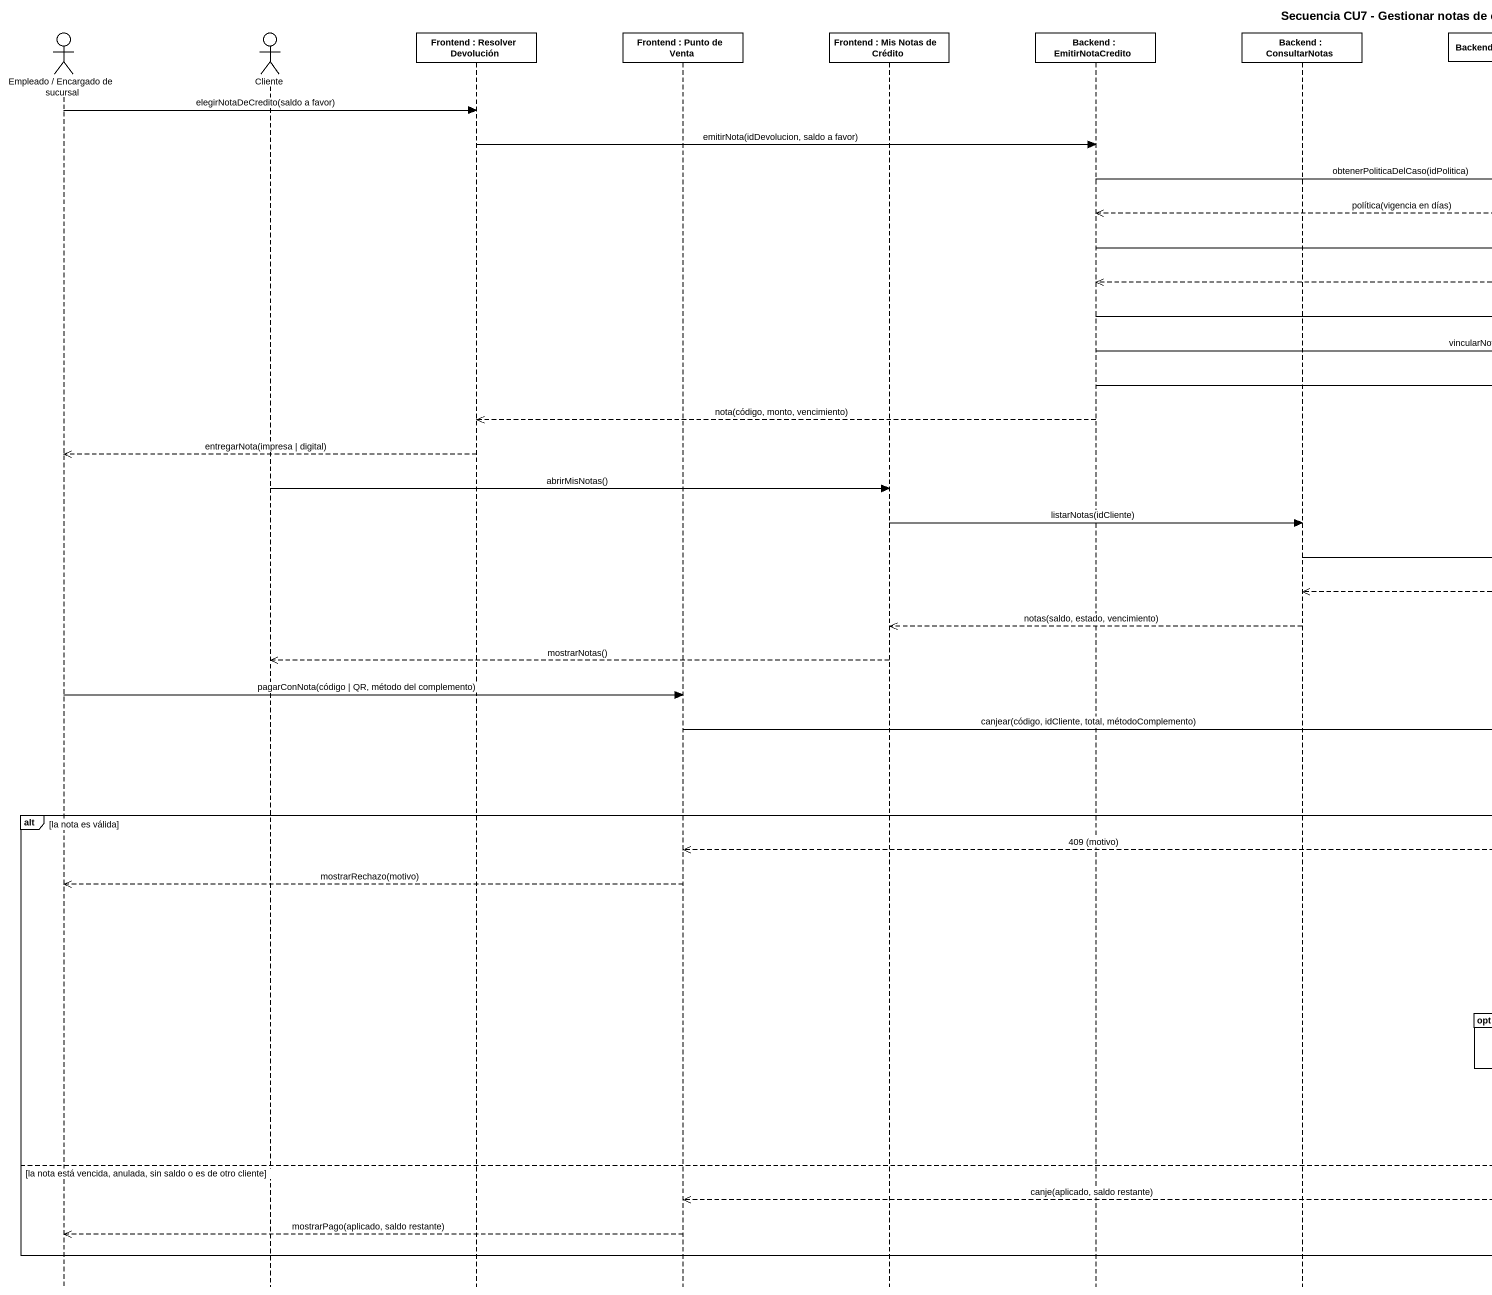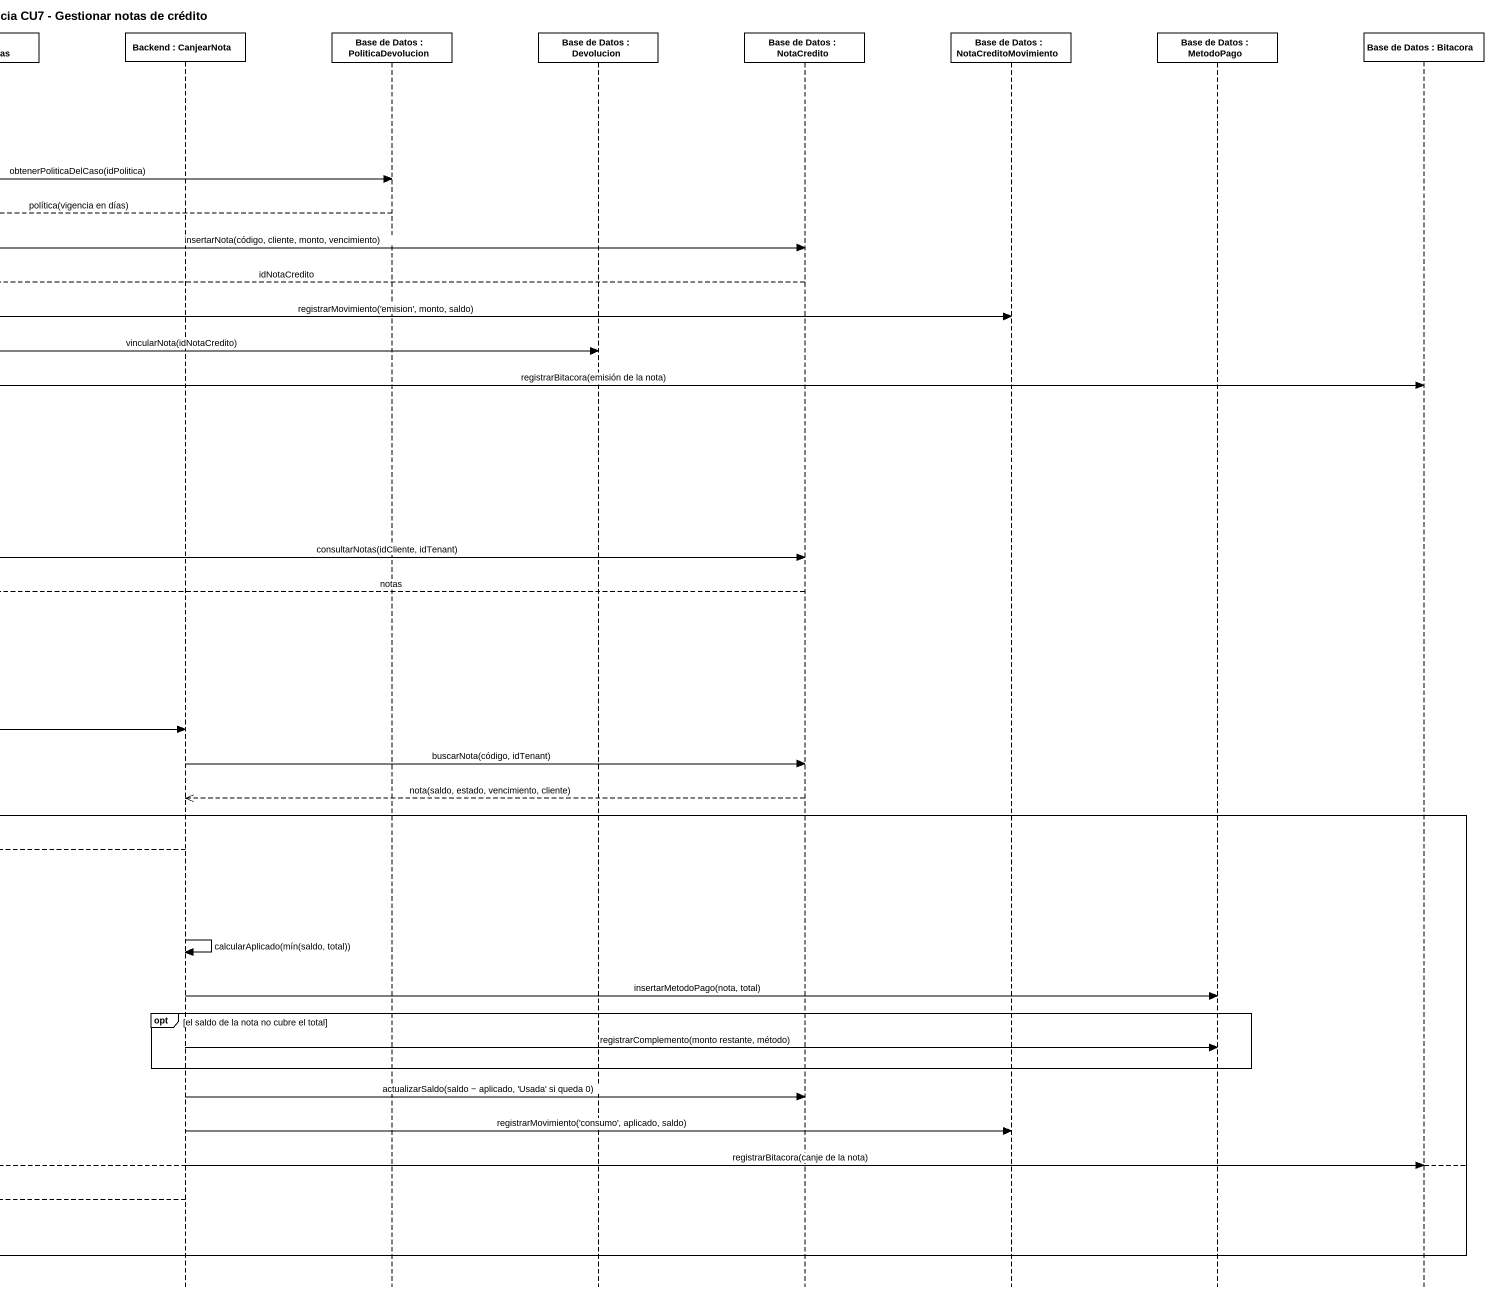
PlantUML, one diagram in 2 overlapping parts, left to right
@startuml
title Secuencia CU7 - Gestionar notas de crédito
hide footbox
actor "Empleado / Encargado de sucursal" as Empleado_Encargado_de
actor Cliente
participant "Frontend : Resolver Devolución" as Frontend_Resolver_Devolución
participant "Frontend : Punto de Venta" as Frontend_Punto_de_Venta
participant "Frontend : Mis Notas de Crédito" as Frontend_Mis_Notas_de
participant "Backend : EmitirNotaCredito" as Backend_EmitirNotaCredito
participant "Backend : ConsultarNotas" as Backend_ConsultarNotas
participant "Backend : CanjearNota" as Backend_CanjearNota
participant "Base de Datos : PoliticaDevolucion" as Base_de_Datos
participant "Base de Datos : Devolucion" as Base_de_Datos_Devolucion
participant "Base de Datos : NotaCredito" as Base_de_Datos_NotaCredito
participant "Base de Datos : NotaCreditoMovimiento" as Base_de_Datos_2
participant "Base de Datos : MetodoPago" as Base_de_Datos_MetodoPago
participant "Base de Datos : Bitacora" as Base_de_Datos_Bitacora

Empleado_Encargado_de -> Frontend_Resolver_Devolución : elegirNotaDeCredito(saldo a favor)
Frontend_Resolver_Devolución -> Backend_EmitirNotaCredito : emitirNota(idDevolucion, saldo a favor)
Backend_EmitirNotaCredito -> Base_de_Datos : obtenerPoliticaDelCaso(idPolitica)
Base_de_Datos -->> Backend_EmitirNotaCredito : política(vigencia en días)
Backend_EmitirNotaCredito -> Base_de_Datos_NotaCredito : insertarNota(código, cliente, monto, vencimiento)
Base_de_Datos_NotaCredito -->> Backend_EmitirNotaCredito : idNotaCredito
Backend_EmitirNotaCredito -> Base_de_Datos_2 : registrarMovimiento('emision', monto, saldo)
Backend_EmitirNotaCredito -> Base_de_Datos_Devolucion : vincularNota(idNotaCredito)
Backend_EmitirNotaCredito -> Base_de_Datos_Bitacora : registrarBitacora(emisión de la nota)
Backend_EmitirNotaCredito -->> Frontend_Resolver_Devolución : nota(código, monto, vencimiento)
Frontend_Resolver_Devolución -->> Empleado_Encargado_de : entregarNota(impresa | digital)
Cliente -> Frontend_Mis_Notas_de : abrirMisNotas()
Frontend_Mis_Notas_de -> Backend_ConsultarNotas : listarNotas(idCliente)
Backend_ConsultarNotas -> Base_de_Datos_NotaCredito : consultarNotas(idCliente, idTenant)
Base_de_Datos_NotaCredito -->> Backend_ConsultarNotas : notas
Backend_ConsultarNotas -->> Frontend_Mis_Notas_de : notas(saldo, estado, vencimiento)
Frontend_Mis_Notas_de -->> Cliente : mostrarNotas()
Empleado_Encargado_de -> Frontend_Punto_de_Venta : pagarConNota(código | QR, método del complemento)
Frontend_Punto_de_Venta -> Backend_CanjearNota : canjear(código, idCliente, total, métodoComplemento)
Backend_CanjearNota -> Base_de_Datos_NotaCredito : buscarNota(código, idTenant)
Base_de_Datos_NotaCredito -->> Backend_CanjearNota : nota(saldo, estado, vencimiento, cliente)
alt la nota es válida
  Backend_CanjearNota -->> Frontend_Punto_de_Venta : 409 (motivo)
  Frontend_Punto_de_Venta -->> Empleado_Encargado_de : mostrarRechazo(motivo)
  Backend_CanjearNota -> Backend_CanjearNota : calcularAplicado(mín(saldo, total))
  Backend_CanjearNota -> Base_de_Datos_MetodoPago : insertarMetodoPago(nota, total)
  opt el saldo de la nota no cubre el total
    Backend_CanjearNota -> Base_de_Datos_MetodoPago : registrarComplemento(monto restante, método)
  end
  Backend_CanjearNota -> Base_de_Datos_NotaCredito : actualizarSaldo(saldo − aplicado, 'Usada' si queda 0)
  Backend_CanjearNota -> Base_de_Datos_2 : registrarMovimiento('consumo', aplicado, saldo)
else la nota está vencida, anulada, sin saldo o es de otro cliente
  Backend_CanjearNota -> Base_de_Datos_Bitacora : registrarBitacora(canje de la nota)
  Backend_CanjearNota -->> Frontend_Punto_de_Venta : canje(aplicado, saldo restante)
  Frontend_Punto_de_Venta -->> Empleado_Encargado_de : mostrarPago(aplicado, saldo restante)
end
@enduml
